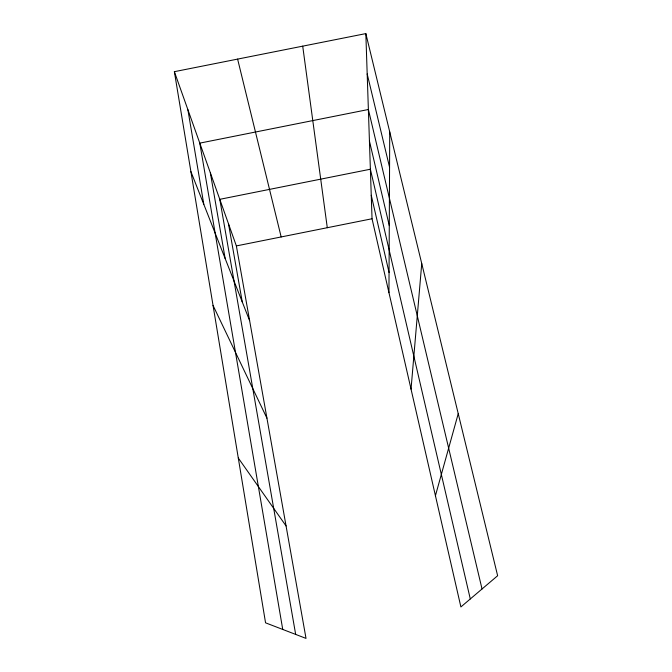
<?xml version="1.0" encoding="UTF-8"?>
<svg xmlns="http://www.w3.org/2000/svg" width="672" height="672" viewBox="0 0 672 672"><rect width="100%" height="100%" fill="white"/><g stroke="black" fill="none" stroke-linecap="round" stroke-linejoin="round"><path stroke-width="1.01" d="M388.954 292.673L389.735 131.897M411.037 389.138L421.739 263.558M435.431 495.726L458.237 413.666M174.367 71.677L236.368 245.918L306.02 638.4L265.558 622.826L174.367 71.677L365.837 33.6L497.633 575.728L460.891 606.942L372.036 218.753L365.837 33.6M236.368 245.918L372.036 218.753M238.291 458.027L286.062 525.941M213.041 305.424L266.935 418.177M190.898 171.587L249.623 320.645M237.611 59.102L281.165 236.947M367.189 73.962L389.567 167.252M482.034 588.983L368.382 109.502L199.794 143.128L282.744 629.437M369.432 141.044L389.281 225.632M470.291 598.954L370.381 169.226L219.786 199.324L295.672 634.418M371.246 195.283L389.054 272.479M228.505 223.835L242.256 301.93M210.353 172.813L225.145 258.502M187.883 109.67L203.818 204.372M302.711 46.158L327.289 227.716"/></g></svg>
